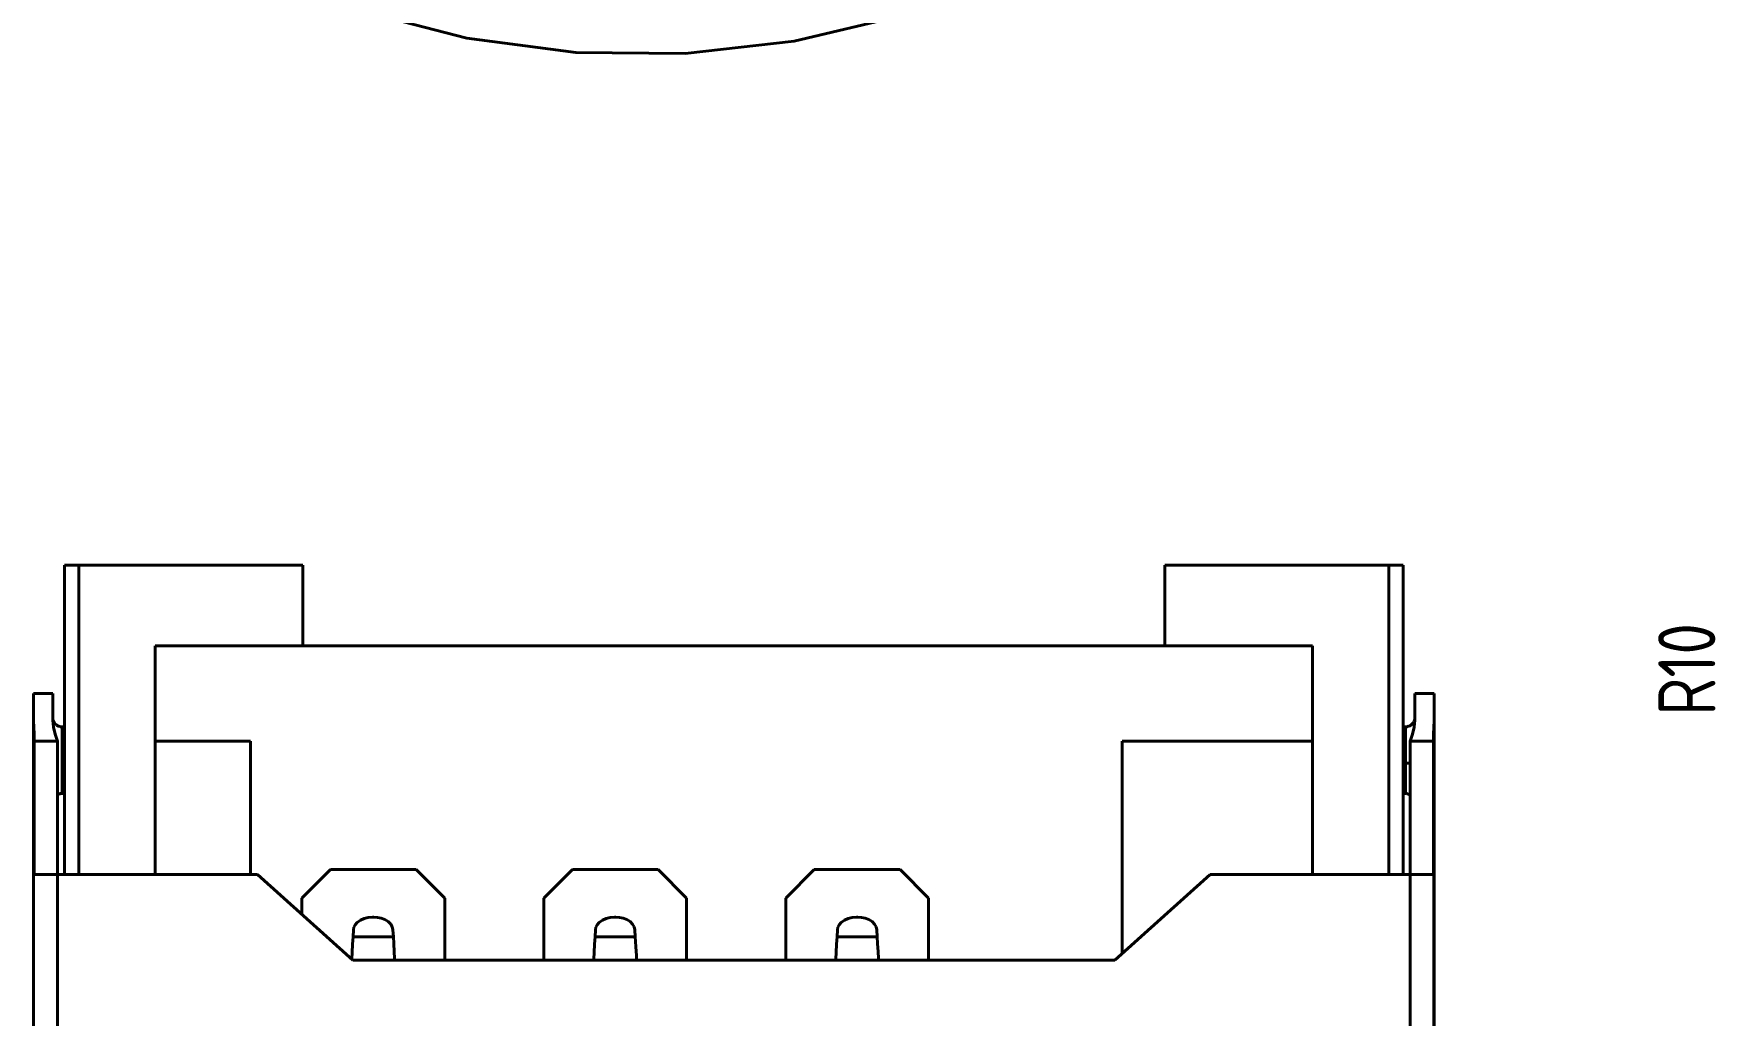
# Paper-space layout 'Layout1' of a CAD drawing. Extents: x -1 to 840, y -1 to 593.
# Drawn here: x 99 to 134.3, y 454.93 to 475.56 of the extents above; entities that cross this region are included whole.
import ezdxf

# ---------------------------------------------------------------- set-up
doc = ezdxf.new("R2010")
doc.units = 0
doc.header["$MEASUREMENT"] = 0
doc.layers.add('Основная', color=7, linetype='CONTINUOUS', lineweight=40)
doc.styles.add('GOST type A0', font='', dxfattribs={"oblique": 15, "height": 3.5})
doc.styles.get('GOST type A0').set_extended_font_data('GOST type A')

psp = doc.layouts.get("Layout1")

# ---------------------------------------------------------------- linework, layer by layer
at = {"layer": 'Основная'}
for p, q in [((105.864, 476.035), (108.094, 475.463)), ((108.094, 475.463), (105.864, 476.035)), ((105.864, 476.035), (108.094, 475.463)), ((108.094, 475.463), (105.864, 476.035)), ((114.966, 475.399), (117.206, 475.929)), ((114.966, 475.399), (117.206, 475.929)), ((114.966, 475.399), (117.206, 475.929)), ((114.966, 475.399), (117.206, 475.929)), ((108.094, 475.463), (110.376, 475.163)), ((110.376, 475.163), (108.094, 475.463)), ((108.094, 475.463), (110.376, 475.163)), ((110.376, 475.163), (108.094, 475.463)), ((112.678, 475.141), (114.966, 475.399)), ((112.678, 475.141), (114.966, 475.399)), ((112.678, 475.141), (114.966, 475.399)), ((112.678, 475.141), (114.966, 475.399)), ((110.376, 475.163), (112.678, 475.141)), ((112.678, 475.141), (110.376, 475.163)), ((110.376, 475.163), (112.678, 475.141)), ((112.678, 475.141), (110.376, 475.163)), ((104.646, 464.395), (99.646, 464.395)), ((99.646, 464.395), (99.646, 460.995)), ((99.646, 457.895), (99.646, 464.395)), ((99.646, 464.395), (99.946, 464.395)), ((104.646, 464.395), (99.646, 464.395)), ((99.646, 464.395), (99.646, 460.995)), ((99.646, 457.895), (99.646, 464.395)), ((99.646, 464.395), (99.946, 464.395)), ((99.946, 464.395), (104.646, 464.395)), ((99.946, 457.895), (99.946, 464.395)), ((99.946, 464.395), (104.646, 464.395)), ((99.946, 457.895), (99.946, 464.395)), ((104.646, 462.695), (104.646, 464.395)), ((104.646, 464.395), (104.646, 462.695)), ((104.646, 462.695), (104.646, 464.395)), ((104.646, 464.395), (104.646, 462.695)), ((127.746, 464.395), (122.746, 464.395)), ((122.746, 464.395), (122.746, 462.695)), ((122.746, 464.395), (122.746, 462.695)), ((122.746, 464.395), (127.446, 464.395)), ((127.746, 464.395), (122.746, 464.395)), ((122.746, 464.395), (122.746, 462.695)), ((122.746, 464.395), (122.746, 462.695)), ((122.746, 464.395), (127.446, 464.395)), ((127.446, 457.895), (127.446, 464.395)), ((127.446, 464.395), (127.746, 464.395)), ((127.446, 457.895), (127.446, 464.395)), ((127.446, 464.395), (127.746, 464.395)), ((127.746, 460.995), (127.746, 464.395)), ((127.746, 457.895), (127.746, 464.395)), ((127.746, 460.995), (127.746, 464.395)), ((127.746, 457.895), (127.746, 464.395)), ((101.546, 462.695), (104.646, 462.695)), ((101.546, 457.895), (101.546, 462.695)), ((101.546, 462.695), (104.646, 462.695)), ((101.546, 457.895), (101.546, 462.695)), ((122.746, 462.695), (104.646, 462.695)), ((104.646, 462.695), (122.746, 462.695)), ((122.746, 462.695), (104.646, 462.695)), ((104.646, 462.695), (122.746, 462.695)), ((122.746, 462.695), (125.846, 462.695)), ((122.746, 462.695), (125.846, 462.695)), ((125.846, 462.695), (125.846, 457.895)), ((125.846, 462.695), (125.846, 457.895)), ((99.396, 461.695), (98.996, 461.695)), ((98.996, 461.695), (98.996, 438.395)), ((98.996, 461.655), (98.996, 461.695)), ((98.996, 461.695), (99.396, 461.695)), ((99.396, 461.695), (98.996, 461.695)), ((98.996, 461.695), (98.996, 438.395)), ((98.996, 461.655), (98.996, 461.695)), ((98.996, 461.695), (99.396, 461.695)), ((98.996, 461.655), (98.996, 461.543)), ((98.996, 461.655), (98.996, 461.543)), ((98.996, 461.543), (98.996, 461.363)), ((98.996, 461.543), (98.996, 461.363)), ((99.396, 461.175), (99.396, 461.695)), ((99.396, 461.655), (99.396, 461.695)), ((99.396, 461.175), (99.396, 461.695)), ((99.396, 461.655), (99.396, 461.695)), ((99.396, 461.655), (99.396, 461.543)), ((99.396, 461.655), (99.396, 461.543)), ((99.396, 461.543), (99.396, 461.363)), ((99.396, 461.543), (99.396, 461.363)), ((128.396, 461.695), (127.996, 461.695)), ((127.996, 461.695), (127.996, 461.193)), ((127.996, 461.695), (127.996, 461.655)), ((127.996, 461.695), (128.396, 461.695)), ((128.396, 461.695), (127.996, 461.695)), ((127.996, 461.695), (127.996, 461.193)), ((127.996, 461.695), (127.996, 461.655)), ((127.996, 461.695), (128.396, 461.695)), ((127.996, 461.655), (127.996, 461.543)), ((127.996, 461.655), (127.996, 461.543)), ((127.996, 461.543), (127.996, 461.363)), ((127.996, 461.543), (127.996, 461.363)), ((128.396, 461.131), (128.396, 461.695)), ((128.396, 461.655), (128.396, 461.695)), ((128.396, 461.131), (128.396, 461.695)), ((128.396, 461.655), (128.396, 461.695)), ((128.396, 461.655), (128.396, 461.543)), ((128.396, 461.655), (128.396, 461.543)), ((128.396, 461.543), (128.396, 461.363)), ((128.396, 461.543), (128.396, 461.363)), ((98.996, 461.363), (98.996, 461.131)), ((98.996, 461.363), (98.996, 461.131)), ((98.996, 444.395), (98.996, 461.131)), ((98.996, 461.131), (98.998, 460.991)), ((98.996, 444.395), (98.996, 461.131)), ((98.996, 461.131), (98.998, 460.991)), ((99.396, 461.363), (99.396, 461.131)), ((99.396, 461.363), (99.396, 461.131)), ((99.396, 461.195), (99.396, 461.175)), ((99.396, 461.195), (99.396, 461.175)), ((99.4, 461.153), (99.396, 461.175)), ((99.396, 461.175), (99.396, 461.175)), ((99.396, 461.175), (99.4, 461.153)), ((99.4, 461.153), (99.396, 461.175)), ((99.396, 461.175), (99.396, 461.175)), ((99.396, 461.175), (99.4, 461.153)), ((99.396, 461.131), (99.412, 460.987)), ((99.396, 461.131), (99.396, 461.131)), ((99.396, 461.131), (99.412, 460.987)), ((99.396, 461.131), (99.396, 461.131)), ((99.402, 461.145), (99.4, 461.153)), ((99.4, 461.153), (99.402, 461.145)), ((99.402, 461.145), (99.4, 461.153)), ((99.4, 461.153), (99.402, 461.145)), ((99.414, 461.113), (99.402, 461.145)), ((99.402, 461.145), (99.414, 461.113)), ((99.414, 461.113), (99.402, 461.145)), ((99.402, 461.145), (99.414, 461.113)), ((99.42, 461.101), (99.414, 461.113)), ((99.414, 461.113), (99.42, 461.101)), ((99.42, 461.101), (99.414, 461.113)), ((99.414, 461.113), (99.42, 461.101)), ((127.976, 461.107), (127.972, 461.101)), ((127.972, 461.101), (127.976, 461.107)), ((127.976, 461.107), (127.972, 461.101)), ((127.972, 461.101), (127.976, 461.107)), ((127.978, 461.113), (127.976, 461.107)), ((127.976, 461.107), (127.978, 461.113)), ((127.978, 461.113), (127.976, 461.107)), ((127.976, 461.107), (127.978, 461.113)), ((127.986, 461.133), (127.978, 461.113)), ((127.978, 461.113), (127.986, 461.133)), ((127.986, 461.133), (127.978, 461.113)), ((127.978, 461.113), (127.986, 461.133)), ((127.98, 460.987), (127.996, 461.131)), ((127.98, 460.987), (127.996, 461.131)), ((127.99, 461.147), (127.986, 461.133)), ((127.986, 461.133), (127.99, 461.147)), ((127.99, 461.147), (127.986, 461.133)), ((127.986, 461.133), (127.99, 461.147)), ((127.992, 461.153), (127.99, 461.147)), ((127.99, 461.149), (127.992, 461.153)), ((127.992, 461.153), (127.99, 461.147)), ((127.99, 461.149), (127.992, 461.153)), ((127.99, 461.147), (127.99, 461.149)), ((127.99, 461.147), (127.99, 461.149)), ((127.994, 461.167), (127.992, 461.153)), ((127.992, 461.153), (127.994, 461.167)), ((127.994, 461.167), (127.992, 461.153)), ((127.992, 461.153), (127.994, 461.167)), ((127.996, 461.193), (127.994, 461.175)), ((127.994, 461.175), (127.996, 461.193)), ((127.996, 461.193), (127.994, 461.175)), ((127.994, 461.175), (127.996, 461.193)), ((127.994, 461.175), (127.994, 461.167)), ((127.994, 461.175), (127.994, 461.175)), ((127.994, 461.175), (127.994, 461.175)), ((127.994, 461.167), (127.994, 461.175)), ((127.994, 461.175), (127.994, 461.167)), ((127.994, 461.175), (127.994, 461.175)), ((127.994, 461.175), (127.994, 461.175)), ((127.994, 461.167), (127.994, 461.175)), ((127.996, 461.131), (127.996, 461.363)), ((127.996, 461.131), (127.996, 461.363)), ((127.996, 461.193), (127.996, 461.193)), ((127.996, 461.193), (127.996, 461.193)), ((127.996, 461.131), (127.996, 461.131)), ((127.996, 461.131), (127.996, 461.131)), ((128.394, 460.991), (128.396, 461.131)), ((128.394, 460.991), (128.396, 461.131)), ((128.394, 460.991), (128.396, 461.131)), ((128.394, 460.991), (128.396, 461.131)), ((128.396, 461.363), (128.396, 461.131)), ((128.396, 461.363), (128.396, 461.131)), ((128.396, 444.395), (128.396, 461.131)), ((128.396, 444.395), (128.396, 461.131)), ((98.998, 460.991), (99.004, 460.845)), ((98.998, 460.991), (99.004, 460.845)), ((99.004, 460.845), (99.006, 460.695)), ((99.004, 460.845), (99.006, 460.695)), ((99.412, 460.987), (99.45, 460.841)), ((99.412, 460.987), (99.45, 460.841)), ((99.436, 461.075), (99.42, 461.101)), ((99.42, 461.101), (99.436, 461.075)), ((99.436, 461.075), (99.42, 461.101)), ((99.42, 461.101), (99.436, 461.075)), ((99.444, 461.063), (99.436, 461.075)), ((99.436, 461.075), (99.444, 461.063)), ((99.444, 461.063), (99.436, 461.075)), ((99.436, 461.075), (99.444, 461.063)), ((99.466, 461.043), (99.444, 461.063)), ((99.444, 461.063), (99.466, 461.043)), ((99.466, 461.043), (99.444, 461.063)), ((99.444, 461.063), (99.466, 461.043)), ((99.45, 460.841), (99.496, 460.695)), ((99.45, 460.841), (99.496, 460.695)), ((99.478, 461.033), (99.466, 461.043)), ((99.466, 461.043), (99.478, 461.033)), ((99.478, 461.033), (99.466, 461.043)), ((99.466, 461.043), (99.478, 461.033)), ((99.502, 461.017), (99.478, 461.033)), ((99.478, 461.033), (99.502, 461.017)), ((99.502, 461.017), (99.478, 461.033)), ((99.478, 461.033), (99.502, 461.017)), ((99.518, 461.011), (99.502, 461.017)), ((99.502, 461.017), (99.518, 461.011)), ((99.518, 461.011), (99.502, 461.017)), ((99.502, 461.017), (99.518, 461.011)), ((99.546, 461.001), (99.518, 461.011)), ((99.518, 461.011), (99.546, 461.001)), ((99.546, 461.001), (99.518, 461.011)), ((99.518, 461.011), (99.546, 461.001)), ((99.556, 460.999), (99.546, 461.001)), ((99.546, 461.001), (99.556, 460.999)), ((99.556, 460.999), (99.546, 461.001)), ((99.546, 461.001), (99.556, 460.999)), ((99.576, 460.995), (99.556, 460.999)), ((99.556, 460.999), (99.576, 460.995)), ((99.576, 460.995), (99.556, 460.999)), ((99.556, 460.999), (99.576, 460.995)), ((99.646, 460.995), (99.576, 460.995)), ((99.576, 460.995), (99.596, 460.995)), ((99.646, 460.995), (99.576, 460.995)), ((99.576, 460.995), (99.596, 460.995)), ((99.596, 460.995), (99.646, 460.995)), ((99.596, 460.973), (99.596, 460.995)), ((99.596, 460.995), (99.646, 460.995)), ((99.596, 460.973), (99.596, 460.995)), ((99.596, 460.973), (99.596, 460.907)), ((99.596, 460.973), (99.596, 460.907)), ((99.596, 460.907), (99.596, 460.801)), ((99.596, 460.907), (99.596, 460.801)), ((99.596, 460.801), (99.596, 460.663)), ((99.596, 460.801), (99.596, 460.663)), ((127.816, 460.995), (127.746, 460.995)), ((127.746, 460.995), (127.796, 460.995)), ((127.816, 460.995), (127.746, 460.995)), ((127.746, 460.995), (127.796, 460.995)), ((127.796, 460.995), (127.796, 460.995)), ((127.796, 460.995), (127.796, 460.963)), ((127.796, 460.995), (127.806, 460.995)), ((127.796, 460.995), (127.796, 460.995)), ((127.796, 460.995), (127.796, 460.963)), ((127.796, 460.995), (127.806, 460.995)), ((127.796, 460.963), (127.796, 460.889)), ((127.796, 460.963), (127.796, 460.889)), ((127.796, 460.889), (127.796, 460.779)), ((127.796, 460.889), (127.796, 460.779)), ((127.796, 460.779), (127.796, 460.635)), ((127.796, 460.779), (127.796, 460.635)), ((127.806, 460.995), (127.816, 460.995)), ((127.806, 460.995), (127.816, 460.995)), ((127.818, 460.997), (127.816, 460.995)), ((127.816, 460.995), (127.818, 460.997)), ((127.818, 460.997), (127.816, 460.995)), ((127.816, 460.995), (127.818, 460.997)), ((127.83, 460.997), (127.818, 460.997)), ((127.818, 460.997), (127.82, 460.997)), ((127.83, 460.997), (127.818, 460.997)), ((127.818, 460.997), (127.82, 460.997)), ((127.82, 460.997), (127.83, 460.997)), ((127.82, 460.997), (127.83, 460.997)), ((127.838, 460.999), (127.83, 460.997)), ((127.83, 460.997), (127.838, 460.999)), ((127.838, 460.999), (127.83, 460.997)), ((127.83, 460.997), (127.838, 460.999)), ((127.842, 461.001), (127.838, 460.999)), ((127.838, 460.999), (127.842, 461.001)), ((127.842, 461.001), (127.838, 460.999)), ((127.838, 460.999), (127.842, 461.001)), ((127.846, 461.001), (127.842, 461.001)), ((127.842, 461.001), (127.846, 461.001)), ((127.846, 461.001), (127.842, 461.001)), ((127.842, 461.001), (127.846, 461.001)), ((127.862, 461.007), (127.846, 461.001)), ((127.846, 461.001), (127.862, 461.007)), ((127.862, 461.007), (127.846, 461.001)), ((127.846, 461.001), (127.862, 461.007)), ((127.878, 461.013), (127.862, 461.007)), ((127.862, 461.007), (127.878, 461.013)), ((127.878, 461.013), (127.862, 461.007)), ((127.862, 461.007), (127.878, 461.013)), ((127.884, 461.015), (127.878, 461.013)), ((127.878, 461.013), (127.884, 461.015)), ((127.884, 461.015), (127.878, 461.013)), ((127.878, 461.013), (127.884, 461.015)), ((127.888, 461.017), (127.884, 461.015)), ((127.884, 461.015), (127.888, 461.017)), ((127.888, 461.017), (127.884, 461.015)), ((127.884, 461.015), (127.888, 461.017)), ((127.902, 461.027), (127.888, 461.017)), ((127.888, 461.017), (127.902, 461.027)), ((127.902, 461.027), (127.888, 461.017)), ((127.888, 461.017), (127.902, 461.027)), ((127.896, 460.695), (127.942, 460.841)), ((127.896, 460.695), (127.942, 460.841)), ((127.916, 461.035), (127.902, 461.027)), ((127.902, 461.027), (127.916, 461.035)), ((127.916, 461.035), (127.902, 461.027)), ((127.902, 461.027), (127.916, 461.035)), ((127.92, 461.039), (127.916, 461.035)), ((127.916, 461.035), (127.92, 461.039)), ((127.92, 461.039), (127.916, 461.035)), ((127.916, 461.035), (127.92, 461.039)), ((127.926, 461.043), (127.92, 461.039)), ((127.92, 461.039), (127.926, 461.043)), ((127.926, 461.043), (127.92, 461.039)), ((127.92, 461.039), (127.926, 461.043)), ((127.948, 461.065), (127.926, 461.043)), ((127.948, 461.065), (127.926, 461.043)), ((127.926, 461.043), (127.938, 461.055)), ((127.926, 461.043), (127.938, 461.055)), ((127.938, 461.055), (127.948, 461.065)), ((127.938, 461.055), (127.948, 461.065)), ((127.942, 460.841), (127.98, 460.987)), ((127.942, 460.841), (127.98, 460.987)), ((127.952, 461.071), (127.948, 461.065)), ((127.948, 461.065), (127.952, 461.071)), ((127.952, 461.071), (127.948, 461.065)), ((127.948, 461.065), (127.952, 461.071)), ((127.956, 461.075), (127.952, 461.071)), ((127.952, 461.071), (127.956, 461.075)), ((127.956, 461.075), (127.952, 461.071)), ((127.952, 461.071), (127.956, 461.075)), ((127.966, 461.089), (127.956, 461.075)), ((127.956, 461.075), (127.966, 461.089)), ((127.966, 461.089), (127.956, 461.075)), ((127.956, 461.075), (127.966, 461.089)), ((127.972, 461.101), (127.966, 461.089)), ((127.966, 461.089), (127.972, 461.101)), ((127.972, 461.101), (127.966, 461.089)), ((127.966, 461.089), (127.972, 461.101)), ((128.386, 460.695), (128.388, 460.845)), ((128.386, 460.695), (128.388, 460.845)), ((128.388, 460.845), (128.394, 460.991)), ((128.388, 460.845), (128.394, 460.991)), ((128.396, 444.395), (128.394, 460.991)), ((128.396, 444.395), (128.394, 460.991)), ((128.396, 461.085), (128.396, 461.057)), ((128.396, 461.085), (128.396, 461.057)), ((128.396, 460.985), (128.396, 461.041)), ((128.396, 460.985), (128.396, 461.041)), ((99.006, 460.695), (99.006, 457.895)), ((99.006, 460.695), (99.496, 460.695)), ((99.006, 460.695), (99.006, 457.895)), ((99.006, 460.695), (99.496, 460.695)), ((99.496, 460.695), (99.496, 457.895)), ((99.496, 460.695), (99.496, 457.895)), ((99.596, 460.663), (99.596, 460.501)), ((99.596, 460.663), (99.596, 460.501)), ((99.596, 460.501), (99.596, 460.327)), ((99.596, 460.501), (99.596, 460.327)), ((101.546, 460.695), (103.546, 460.695)), ((101.546, 460.695), (103.546, 460.695)), ((103.546, 460.695), (103.546, 457.895)), ((103.546, 460.695), (103.546, 457.895)), ((121.846, 456.229), (121.846, 460.695)), ((121.846, 460.695), (125.846, 460.695)), ((121.846, 456.229), (121.846, 460.695)), ((121.846, 460.695), (125.846, 460.695)), ((127.796, 460.635), (127.796, 460.471)), ((127.796, 460.635), (127.796, 460.471)), ((127.796, 460.471), (127.796, 460.295)), ((127.796, 460.471), (127.796, 460.295)), ((127.896, 457.895), (127.896, 460.695)), ((127.896, 460.695), (128.386, 460.695)), ((127.896, 457.895), (127.896, 460.695)), ((127.896, 460.695), (128.386, 460.695)), ((128.386, 460.695), (128.386, 457.895)), ((128.386, 460.695), (128.386, 457.895)), ((99.596, 460.327), (99.596, 460.151)), ((99.596, 460.327), (99.596, 460.151)), ((99.596, 460.151), (99.596, 459.983)), ((99.596, 460.151), (99.596, 459.983)), ((127.746, 460.295), (127.796, 460.295)), ((127.746, 460.295), (127.796, 460.295)), ((127.796, 460.273), (127.796, 460.295)), ((127.796, 460.273), (127.796, 460.295)), ((127.796, 460.273), (127.796, 460.251)), ((127.796, 460.273), (127.796, 460.251)), ((127.796, 460.251), (127.796, 460.231)), ((127.796, 460.251), (127.796, 460.231)), ((127.796, 460.231), (127.844, 460.229)), ((127.796, 460.057), (127.796, 460.231)), ((127.796, 460.231), (127.844, 460.229)), ((127.796, 460.057), (127.796, 460.231)), ((127.796, 460.057), (127.796, 459.899)), ((127.796, 460.057), (127.796, 459.899)), ((127.844, 460.229), (127.888, 460.229)), ((127.844, 460.229), (127.844, 460.229)), ((127.844, 460.229), (127.888, 460.229)), ((127.844, 460.229), (127.844, 460.229)), ((127.888, 460.229), (127.896, 460.227)), ((127.888, 460.229), (127.888, 460.229)), ((127.888, 460.229), (127.896, 460.227)), ((127.888, 460.229), (127.888, 460.229)), ((99.596, 459.983), (99.596, 459.835)), ((99.596, 459.983), (99.596, 459.835)), ((99.596, 459.835), (99.596, 459.717)), ((99.596, 459.835), (99.596, 459.717)), ((99.596, 459.717), (99.596, 459.637)), ((99.596, 459.717), (99.596, 459.637)), ((127.796, 459.899), (127.796, 459.767)), ((127.796, 459.899), (127.796, 459.767)), ((127.796, 459.767), (127.796, 459.669)), ((127.796, 459.767), (127.796, 459.669)), ((99.496, 459.569), (99.514, 459.581)), ((99.496, 459.569), (99.514, 459.581)), ((99.496, 459.567), (99.502, 459.571)), ((99.496, 459.567), (99.502, 459.571)), ((99.502, 459.571), (99.518, 459.579)), ((99.502, 459.571), (99.518, 459.579)), ((99.514, 459.581), (99.518, 459.581)), ((99.514, 459.581), (99.518, 459.581)), ((99.518, 459.581), (99.554, 459.593)), ((99.518, 459.581), (99.554, 459.593)), ((99.518, 459.579), (99.546, 459.589)), ((99.518, 459.579), (99.546, 459.589)), ((99.546, 459.589), (99.556, 459.591)), ((99.546, 459.589), (99.556, 459.591)), ((99.554, 459.593), (99.556, 459.595)), ((99.554, 459.593), (99.556, 459.595)), ((99.556, 459.595), (99.576, 459.597)), ((99.556, 459.595), (99.576, 459.597)), ((99.556, 459.591), (99.576, 459.593)), ((99.556, 459.591), (99.576, 459.593)), ((99.576, 459.597), (99.596, 459.597)), ((99.576, 459.597), (99.596, 459.597)), ((99.576, 459.593), (99.596, 459.595)), ((99.576, 459.593), (99.596, 459.595)), ((99.596, 459.637), (99.596, 459.597)), ((99.596, 459.637), (99.596, 459.597)), ((99.596, 459.597), (99.596, 459.595)), ((99.596, 459.597), (99.596, 459.597)), ((99.596, 459.597), (99.596, 459.595)), ((99.596, 459.597), (99.596, 459.597)), ((99.596, 459.595), (99.646, 459.595)), ((99.596, 459.595), (99.596, 459.595)), ((99.596, 459.595), (99.646, 459.595)), ((99.596, 459.595), (99.596, 459.595)), ((127.746, 459.595), (127.796, 459.595)), ((127.746, 459.595), (127.796, 459.595)), ((127.796, 459.669), (127.796, 459.609)), ((127.796, 459.669), (127.796, 459.609)), ((127.796, 459.609), (127.796, 459.595)), ((127.796, 459.609), (127.796, 459.595)), ((127.796, 459.595), (127.806, 459.595)), ((127.796, 459.595), (127.806, 459.595)), ((127.806, 459.595), (127.816, 459.593)), ((127.806, 459.595), (127.816, 459.593)), ((127.816, 459.593), (127.818, 459.593)), ((127.816, 459.593), (127.818, 459.593)), ((127.818, 459.593), (127.82, 459.593)), ((127.818, 459.593), (127.82, 459.593)), ((127.82, 459.593), (127.83, 459.591)), ((127.82, 459.593), (127.83, 459.591)), ((127.83, 459.591), (127.838, 459.591)), ((127.83, 459.591), (127.838, 459.591)), ((127.838, 459.591), (127.842, 459.589)), ((127.838, 459.591), (127.842, 459.589)), ((127.842, 459.589), (127.846, 459.589)), ((127.842, 459.589), (127.846, 459.589)), ((127.846, 459.589), (127.862, 459.583)), ((127.846, 459.589), (127.862, 459.583)), ((127.862, 459.583), (127.878, 459.577)), ((127.862, 459.583), (127.878, 459.577)), ((127.878, 459.577), (127.884, 459.575)), ((127.878, 459.577), (127.884, 459.575)), ((127.884, 459.575), (127.888, 459.571)), ((127.884, 459.575), (127.888, 459.571)), ((127.888, 459.571), (127.896, 459.567)), ((127.888, 459.571), (127.896, 459.567)), ((104.626, 457.395), (105.226, 457.995)), ((104.626, 457.395), (105.226, 457.995)), ((105.226, 457.995), (107.026, 457.995)), ((105.226, 457.995), (107.026, 457.995)), ((107.026, 457.995), (107.626, 457.395)), ((107.026, 457.995), (107.626, 457.395)), ((109.706, 457.395), (110.306, 457.995)), ((109.706, 457.395), (110.306, 457.995)), ((110.306, 457.995), (112.106, 457.995)), ((110.306, 457.995), (112.106, 457.995)), ((112.106, 457.995), (112.706, 457.395)), ((112.106, 457.995), (112.706, 457.395)), ((114.786, 457.395), (115.386, 457.995)), ((114.786, 457.395), (115.386, 457.995)), ((115.386, 457.995), (117.186, 457.995)), ((115.386, 457.995), (117.186, 457.995)), ((117.186, 457.995), (117.786, 457.395)), ((117.186, 457.995), (117.786, 457.395)), ((99.006, 457.895), (99.052, 457.895)), ((99.006, 457.895), (99.052, 457.895)), ((99.052, 457.895), (99.36, 457.895)), ((99.052, 457.895), (99.13, 457.895)), ((99.052, 457.895), (99.36, 457.895)), ((99.052, 457.895), (99.13, 457.895)), ((99.13, 457.895), (99.236, 457.895)), ((99.13, 457.895), (99.236, 457.895)), ((99.236, 457.895), (99.36, 457.895)), ((99.236, 457.895), (99.36, 457.895)), ((99.36, 457.895), (99.496, 457.895)), ((99.36, 457.895), (99.496, 457.895)), ((99.496, 457.895), (103.696, 457.895)), ((99.496, 444.395), (99.496, 457.895)), ((99.496, 457.895), (103.696, 457.895)), ((99.496, 444.395), (99.496, 457.895)), ((103.696, 457.895), (105.696, 456.095)), ((103.696, 457.895), (105.696, 456.095)), ((121.696, 456.095), (123.696, 457.895)), ((121.696, 456.095), (123.696, 457.895)), ((123.696, 457.895), (127.896, 457.895)), ((123.696, 457.895), (127.896, 457.895)), ((127.896, 457.895), (128.03, 457.895)), ((127.896, 444.395), (127.896, 457.895)), ((127.896, 457.895), (128.03, 457.895)), ((127.896, 444.395), (127.896, 457.895)), ((128.03, 457.895), (128.34, 457.895)), ((128.03, 457.895), (128.156, 457.895)), ((128.03, 457.895), (128.34, 457.895)), ((128.03, 457.895), (128.156, 457.895)), ((128.156, 457.895), (128.262, 457.895)), ((128.156, 457.895), (128.262, 457.895)), ((128.262, 457.895), (128.34, 457.895)), ((128.262, 457.895), (128.34, 457.895)), ((128.34, 457.895), (128.386, 457.895)), ((128.34, 457.895), (128.386, 457.895)), ((104.626, 457.395), (104.626, 457.057)), ((104.626, 457.395), (104.626, 457.057)), ((107.626, 457.395), (107.626, 456.095)), ((107.626, 457.395), (107.626, 456.095)), ((109.706, 457.395), (109.706, 456.095)), ((109.706, 457.395), (109.706, 456.095)), ((112.706, 456.095), (112.706, 457.395)), ((112.706, 456.095), (112.706, 457.395)), ((114.786, 456.095), (114.786, 457.395)), ((114.786, 456.095), (114.786, 457.395)), ((117.786, 457.395), (117.786, 456.095)), ((117.786, 457.395), (117.786, 456.095)), ((105.746, 456.835), (105.792, 456.887)), ((105.746, 456.835), (105.792, 456.887)), ((105.792, 456.887), (105.858, 456.933)), ((105.792, 456.887), (105.858, 456.933)), ((105.858, 456.933), (105.934, 456.967)), ((105.858, 456.933), (105.934, 456.967)), ((105.934, 456.967), (106.02, 456.987)), ((105.934, 456.967), (106.02, 456.987)), ((106.02, 456.987), (106.112, 456.995)), ((106.02, 456.987), (106.112, 456.995)), ((106.112, 456.995), (106.14, 456.995)), ((106.112, 456.995), (106.14, 456.995)), ((106.14, 456.995), (106.218, 456.991)), ((106.14, 456.995), (106.218, 456.991)), ((106.218, 456.991), (106.292, 456.975)), ((106.218, 456.991), (106.292, 456.975)), ((106.292, 456.975), (106.37, 456.945)), ((106.292, 456.975), (106.37, 456.945)), ((106.37, 456.945), (106.44, 456.903)), ((106.37, 456.945), (106.44, 456.903)), ((106.44, 456.903), (106.492, 456.851)), ((106.44, 456.903), (106.492, 456.851)), ((110.826, 456.835), (110.872, 456.887)), ((110.826, 456.835), (110.872, 456.887)), ((110.872, 456.887), (110.938, 456.933)), ((110.872, 456.887), (110.938, 456.933)), ((110.938, 456.933), (111.014, 456.967)), ((110.938, 456.933), (111.014, 456.967)), ((111.014, 456.967), (111.1, 456.987)), ((111.014, 456.967), (111.1, 456.987)), ((111.1, 456.987), (111.192, 456.995)), ((111.1, 456.987), (111.192, 456.995)), ((111.192, 456.995), (111.22, 456.995)), ((111.192, 456.995), (111.22, 456.995)), ((111.22, 456.995), (111.298, 456.991)), ((111.22, 456.995), (111.298, 456.991)), ((111.298, 456.991), (111.372, 456.975)), ((111.298, 456.991), (111.372, 456.975)), ((111.372, 456.975), (111.45, 456.945)), ((111.372, 456.975), (111.45, 456.945)), ((111.45, 456.945), (111.52, 456.903)), ((111.45, 456.945), (111.52, 456.903)), ((111.52, 456.903), (111.572, 456.851)), ((111.52, 456.903), (111.572, 456.851)), ((115.906, 456.835), (115.952, 456.887)), ((115.906, 456.835), (115.952, 456.887)), ((115.952, 456.887), (116.018, 456.933)), ((115.952, 456.887), (116.018, 456.933)), ((116.018, 456.933), (116.094, 456.967)), ((116.018, 456.933), (116.094, 456.967)), ((116.094, 456.967), (116.18, 456.987)), ((116.094, 456.967), (116.18, 456.987)), ((116.18, 456.987), (116.272, 456.995)), ((116.18, 456.987), (116.272, 456.995)), ((116.272, 456.995), (116.3, 456.995)), ((116.272, 456.995), (116.3, 456.995)), ((116.3, 456.995), (116.378, 456.991)), ((116.3, 456.995), (116.378, 456.991)), ((116.378, 456.991), (116.452, 456.975)), ((116.378, 456.991), (116.452, 456.975)), ((116.452, 456.975), (116.53, 456.945)), ((116.452, 456.975), (116.53, 456.945)), ((116.53, 456.945), (116.6, 456.903)), ((116.53, 456.945), (116.6, 456.903)), ((116.6, 456.903), (116.652, 456.851)), ((116.6, 456.903), (116.652, 456.851)), ((105.694, 456.429), (105.704, 456.581)), ((105.694, 456.429), (105.704, 456.581)), ((105.704, 456.581), (105.712, 456.733)), ((105.704, 456.581), (105.712, 456.733)), ((105.704, 456.581), (106.548, 456.581)), ((105.704, 456.581), (106.548, 456.581)), ((105.712, 456.733), (105.722, 456.785)), ((105.712, 456.733), (105.722, 456.785)), ((105.722, 456.785), (105.746, 456.835)), ((105.722, 456.785), (105.746, 456.835)), ((106.492, 456.851), (106.526, 456.795)), ((106.492, 456.851), (106.526, 456.795)), ((106.526, 456.795), (106.54, 456.733)), ((106.526, 456.795), (106.54, 456.733)), ((106.54, 456.733), (106.548, 456.581)), ((106.54, 456.733), (106.548, 456.581)), ((106.548, 456.581), (106.556, 456.441)), ((106.548, 456.581), (106.556, 456.441)), ((110.774, 456.429), (110.784, 456.581)), ((110.774, 456.429), (110.784, 456.581)), ((110.784, 456.581), (110.792, 456.733)), ((110.784, 456.581), (110.792, 456.733)), ((110.784, 456.581), (111.628, 456.581)), ((110.784, 456.581), (111.628, 456.581)), ((110.792, 456.733), (110.802, 456.785)), ((110.792, 456.733), (110.802, 456.785)), ((110.802, 456.785), (110.826, 456.835)), ((110.802, 456.785), (110.826, 456.835)), ((111.572, 456.851), (111.606, 456.795)), ((111.572, 456.851), (111.606, 456.795)), ((111.606, 456.795), (111.62, 456.733)), ((111.606, 456.795), (111.62, 456.733)), ((111.62, 456.733), (111.628, 456.581)), ((111.62, 456.733), (111.628, 456.581)), ((111.628, 456.581), (111.634, 456.483)), ((111.628, 456.581), (111.634, 456.483)), ((115.854, 456.429), (115.864, 456.581)), ((115.854, 456.429), (115.864, 456.581)), ((115.864, 456.581), (115.872, 456.733)), ((115.864, 456.581), (115.872, 456.733)), ((115.864, 456.581), (116.708, 456.581)), ((115.864, 456.581), (116.708, 456.581)), ((115.872, 456.733), (115.882, 456.785)), ((115.872, 456.733), (115.882, 456.785)), ((115.882, 456.785), (115.906, 456.835)), ((115.882, 456.785), (115.906, 456.835)), ((116.652, 456.851), (116.686, 456.795)), ((116.652, 456.851), (116.686, 456.795)), ((116.686, 456.795), (116.7, 456.733)), ((116.686, 456.795), (116.7, 456.733)), ((116.7, 456.733), (116.708, 456.581)), ((116.7, 456.733), (116.708, 456.581)), ((116.708, 456.581), (116.716, 456.441)), ((116.708, 456.581), (116.716, 456.441)), ((105.678, 456.125), (105.686, 456.253)), ((105.678, 456.125), (105.686, 456.253)), ((105.686, 456.253), (105.694, 456.429)), ((105.686, 456.253), (105.694, 456.429)), ((106.556, 456.441), (106.564, 456.269)), ((106.556, 456.441), (106.564, 456.269)), ((106.564, 456.269), (106.572, 456.135)), ((106.564, 456.269), (106.572, 456.135)), ((110.758, 456.125), (110.766, 456.253)), ((110.758, 456.125), (110.766, 456.253)), ((110.766, 456.253), (110.774, 456.429)), ((110.766, 456.253), (110.774, 456.429)), ((111.634, 456.483), (111.64, 456.373)), ((111.634, 456.483), (111.64, 456.373)), ((111.64, 456.373), (111.65, 456.189)), ((111.64, 456.373), (111.65, 456.189)), ((111.65, 456.189), (111.654, 456.095)), ((111.65, 456.189), (111.654, 456.095)), ((115.838, 456.125), (115.846, 456.253)), ((115.838, 456.125), (115.846, 456.253)), ((115.846, 456.253), (115.854, 456.429)), ((115.846, 456.253), (115.854, 456.429)), ((116.716, 456.441), (116.724, 456.269)), ((116.716, 456.441), (116.724, 456.269)), ((116.724, 456.269), (116.732, 456.135)), ((116.724, 456.269), (116.732, 456.135)), ((105.678, 456.111), (105.678, 456.125)), ((105.678, 456.111), (105.678, 456.125)), ((105.696, 456.095), (121.696, 456.095)), ((105.696, 456.095), (121.696, 456.095)), ((106.572, 456.135), (106.574, 456.095)), ((106.572, 456.135), (106.574, 456.095)), ((110.758, 456.095), (110.758, 456.125)), ((110.758, 456.095), (110.758, 456.125)), ((115.838, 456.095), (115.838, 456.125)), ((115.838, 456.095), (115.838, 456.125)), ((116.732, 456.135), (116.734, 456.095)), ((116.732, 456.135), (116.734, 456.095))]:
    psp.add_line(p, q, dxfattribs=at)

# ---------------------------------------------------------------- texts
at = {"layer": 'Основная', "style": 'GOST type A0'}
psp.add_text('R10', height=1.2, rotation=90, dxfattribs=at).set_placement((134.303, 461.231))

doc.saveas('drawing.dxf')
